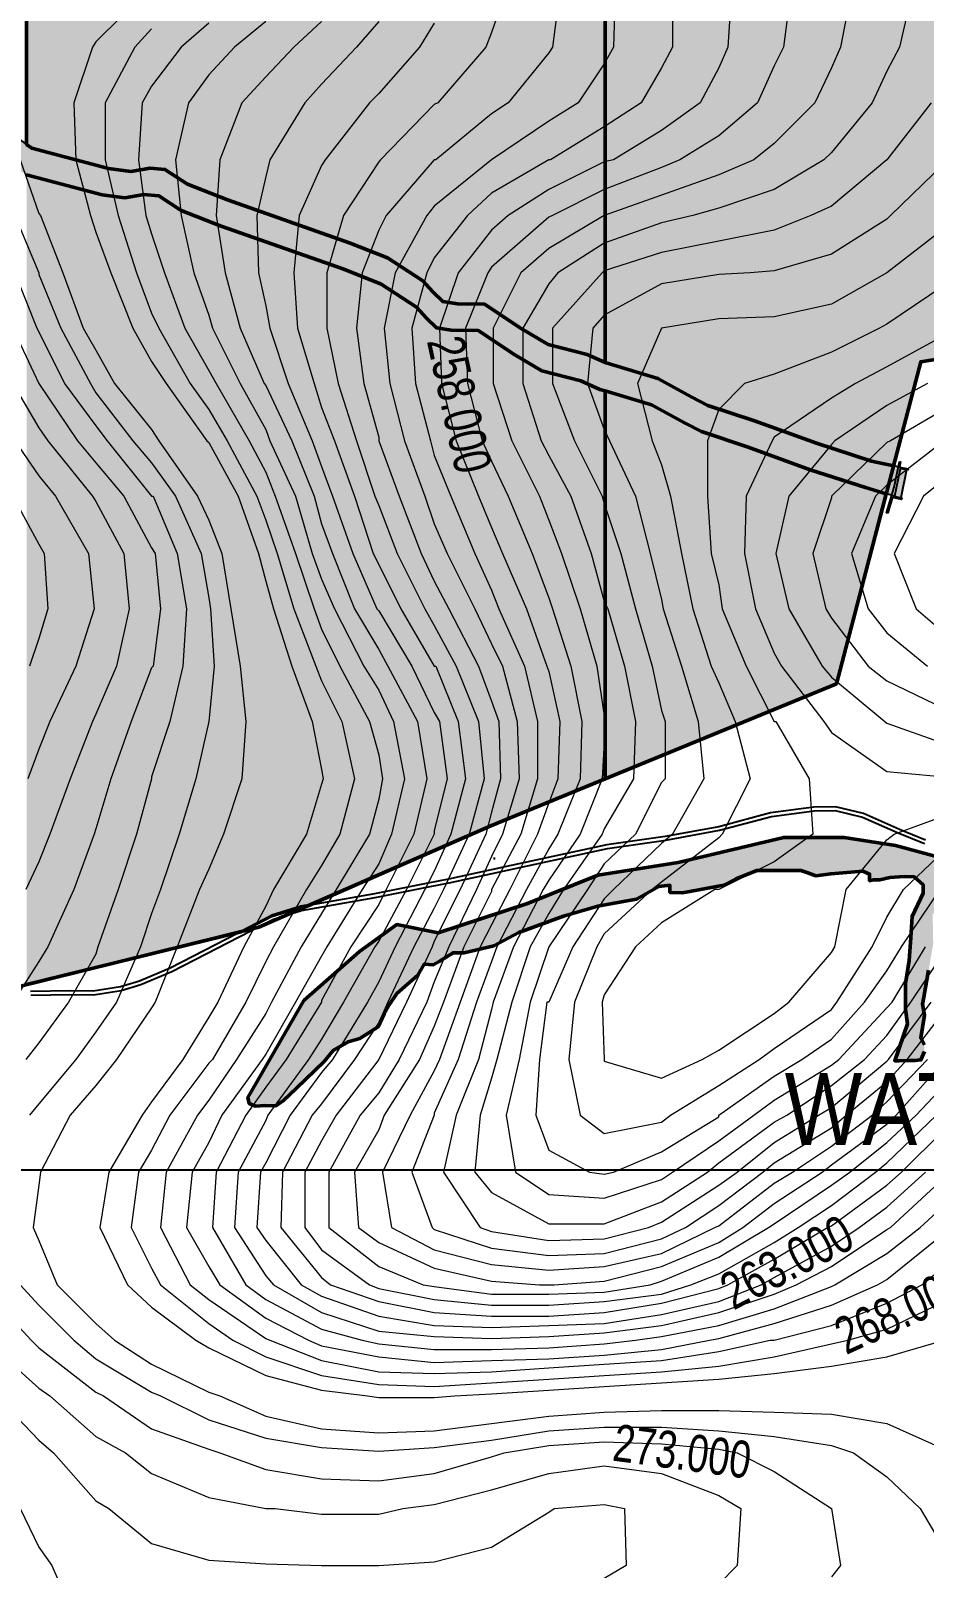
# Model space of a CAD drawing. Header units: metres. Extents: x 199095 to 216734, y 1644234 to 1657008.
# Drawn here: x 203241 to 204175, y 1652083 to 1653691 of the extents above; entities that cross this region are included whole.
import ezdxf
from ezdxf.enums import TextEntityAlignment as Align

# ---------------------------------------------------------------- set-up
doc = ezdxf.new("R2010")
doc.units = ezdxf.units.M
for name, color, linetype in [('250 Ac', 10, 'Continuous'), ('BOUNDARY', 50, 'Continuous'), ('check dam', 254, 'Continuous'), ('CON TXT', 204, 'Continuous'), ('GRID', 7, 'Continuous')]:
    doc.layers.add(name, color=color, linetype=linetype)
doc.layers.add('CONTOURS', color=8, linetype='Continuous', lineweight=9)
doc.layers.add('STREAM', color=141, linetype='Continuous', lineweight=0)
doc.layers.add('Plot hatching', color=7, linetype='Continuous', true_color=0xffffdb)
doc.styles.get("Standard").update_dxf_attribs({"font": 'ARIALN.TTF'})

msp = doc.modelspace()

# ---------------------------------------------------------------- hatches: boundary and pattern name
at = {"layer": 'Plot hatching', "linetype": 'ByBlock'}
h = msp.add_hatch(color=256, dxfattribs=at)
h.dxf.hatch_style = 1
h.paths.add_polyline_path([(203841.2, 1654488.4), (203550.5, 1654488.4), (203236.3, 1654488.4), (203236.3, 1653572), (203241.7, 1653567.9), (203321.9, 1653546.8), (203345.4, 1653543.8), (203365.5, 1653547.2), (203381, 1653545.9), (203404.6, 1653530.3), (203446.4, 1653514.2), (203574.5, 1653468.9), (203613.6, 1653453.5), (203650.6, 1653429.5), (203661.1, 1653417.8), (203671.5, 1653407.7), (203686.8, 1653405.4), (203715.1, 1653404.8), (203753.3, 1653379.4), (203781.6, 1653362.9), (203822.4, 1653352.4), (203841.2, 1653344)])
at = {"layer": 'Plot hatching', "linetype": 'ByBlock', "lineweight": 9}
h = msp.add_hatch(color=256, dxfattribs=at)
h.dxf.hatch_style = 1
h.paths.add_polyline_path([(204668.8, 1654488.4), (204551.5, 1654488.4), (204312.5, 1654488.4), (204312.5, 1654288.4), (204299.4, 1654288.4), (204112.5, 1654288.4), (204112.5, 1654488.4), (203841.2, 1654488.4), (203841.2, 1653344), (203842.3, 1653343.5), (203896.3, 1653327.4), (203931.2, 1653308), (203948.4, 1653299.2), (203997.2, 1653283), (204062.1, 1653259.5), (204119.8, 1653240.7), (204142.6, 1653236), (204171.1, 1653344.7), (204215.9, 1653352), (204230.3, 1653344.3), (204239.2, 1653342), (204255.2, 1653343.8), (204271.1, 1653337), (204291.1, 1653336.3), (204299.4, 1653328.9), (204304.9, 1653324.1), (204331.6, 1653311.9), (204338.1, 1653315.1), (204360.9, 1653311.8), (204376.9, 1653311.8), (204403.3, 1653307.7), (204449.2, 1653304.2), (204462.9, 1653303.7), (204463.2, 1653312.7), (204510.3, 1653311.8), (204557.9, 1653315.4), (204606.3, 1653307.6), (204631.5, 1653306.8), (204668.8, 1653307.1)])
at = {"layer": 'Plot hatching', "linetype": 'ByBlock'}
h = msp.add_hatch(color=256, dxfattribs=at)
h.dxf.hatch_style = 1
h.paths.add_polyline_path([(203841.2, 1653314.3), (203835.8, 1653315.9), (203815.8, 1653324.9), (203775.1, 1653335.4), (203746.8, 1653351.9), (203708.6, 1653377.3), (203680.3, 1653377.9), (203665, 1653380.2), (203654.6, 1653390.3), (203644.1, 1653402), (203607.1, 1653426), (203568, 1653441.4), (203439.9, 1653486.6), (203398.1, 1653502.8), (203374.5, 1653518.4), (203359, 1653519.6), (203338.9, 1653516.2), (203315.4, 1653519.3), (203236.3, 1653540.1), (203236.3, 1652693.6), (203460.7, 1652748.9), (203492.9, 1652765.5), (203523, 1652774.9), (203531.5, 1652776.4), (203721.8, 1652859.6), (203841.2, 1652908.7)])
at = {"layer": 'Plot hatching', "linetype": 'ByBlock', "lineweight": 9}
h = msp.add_hatch(color=256, dxfattribs=at)
h.dxf.hatch_style = 1
h.paths.add_polyline_path([(204135, 1653206.7), (204113.3, 1653213.2), (204055.6, 1653231.9), (203990.6, 1653255.5), (203941.9, 1653271.7), (203924.7, 1653280.4), (203889.8, 1653299.8), (203841.2, 1653314.3), (203841.2, 1652908.7), (204083, 1653008.2)])
at = {"layer": 'STREAM', "lineweight": 40}
h = msp.add_hatch(color=256, dxfattribs=at)
h.dxf.hatch_style = 1
h.paths.add_polyline_path([(201832.5, 1654075.6), (201812.1, 1654079.5), (201789.5, 1654088), (201658.4, 1654091.4), (201646.4, 1654095.1), (201627.2, 1654096.9), (201617.4, 1654101.6), (201609.8, 1654108.8), (201603.6, 1654111.6), (201594.3, 1654109), (201585.1, 1654102.2), (201577.5, 1654095.5), (201566.9, 1654088.2), (201563, 1654088.4), (201563, 1654060.1), (201568, 1654066.9), (201575.6, 1654076.6), (201584.8, 1654088.2), (201587.8, 1654091.1), (201605.6, 1654089.7), (201612.8, 1654090.3), (201621.6, 1654090.3), (201625.9, 1654090.3), (201638, 1654088.8), (201646.6, 1654085.2), (201664.4, 1654082.2), (201683.2, 1654081.6), (201700.9, 1654081.2), (201714.7, 1654082.1), (201728.1, 1654079.5), (201740.3, 1654078.6), (201751.4, 1654077.5), (201755.7, 1654076.9), (201762.3, 1654076.1), (201771.2, 1654074.2), (201778.2, 1654071.1), (201791.3, 1654064.1), (201807.1, 1654053.7), (201825.5, 1654037.2), (201835.7, 1654033.6), (201852.7, 1654032), (201878.7, 1654026.5), (201908.7, 1654020.2), (201922.7, 1654020.2), (201941.5, 1654012.3), (201943.8, 1654024.6), (201945.5, 1654040.8), (201931.7, 1654041.2), (201924.6, 1654043.1), (201918.2, 1654046.7), (201912.5, 1654048.6), (201901.1, 1654047.4), (201889.8, 1654048), (201874.7, 1654053.4), (201852.9, 1654064.9)])
h.paths.add_polyline_path([(202039.7, 1654012.5), (202008.7, 1654025.2), (201988.7, 1654031.4), (201956.4, 1654038.6), (201947.4, 1654040.2), (201945.3, 1654024.4), (201943.6, 1654012.8), (201951.1, 1654010.8), (201982.2, 1654003.9), (202002.2, 1653997.6), (202033.2, 1653985), (202071.5, 1653958.4), (202092.8, 1653925.2), (202131.9, 1653900.4), (202152.2, 1653881.6), (202168.7, 1653875.2), (202179.8, 1653907.2), (202164.2, 1653917.5), (202138.4, 1653927.9), (202099.3, 1653952.7), (202078.1, 1653986)])
h.paths.add_polyline_path([(202268.2, 1653879.8), (202187.5, 1653904.7), (202181.1, 1653906.4), (202169.6, 1653874.8), (202175.7, 1653872.8), (202261.7, 1653852.3), (202298.2, 1653835.8), (202339.5, 1653823.1), (202399.9, 1653797.3), (202415.7, 1653788.5), (202460.7, 1653766.4), (202504.6, 1653739.6), (202530.6, 1653733.2), (202572.2, 1653729.4), (202617.1, 1653731.3), (202635.3, 1653732.9), (202694.6, 1653721.9), (202758.8, 1653715.1), (202810.5, 1653702.8), (202859.6, 1653661.1), (202883.6, 1653649.9), (202891.8, 1653672.1), (202894.2, 1653679.5), (202870.7, 1653694), (202817, 1653730.3), (202765.3, 1653742.6), (202701.1, 1653749.5), (202641.8, 1653760.4), (202623.6, 1653758.8), (202578.7, 1653757), (202537.1, 1653760.7), (202511.1, 1653767.1), (202467.2, 1653794), (202422.2, 1653816), (202406.4, 1653824.8), (202346, 1653850.6), (202304.7, 1653863.3)])
h.paths.add_polyline_path([(203381, 1653545.9), (203365.5, 1653547.2), (203345.4, 1653543.8), (203321.9, 1653546.8), (203241.7, 1653567.9), (203223.5, 1653581.7), (203217.8, 1653602.6), (203204.5, 1653610.8), (203191.9, 1653623.8), (203176.7, 1653634.5), (203160.2, 1653635.9), (203133.8, 1653637.1), (203112.1, 1653630.1), (203093.9, 1653630.5), (203079.9, 1653630.5), (203067, 1653636.1), (203048.4, 1653641.5), (203024.1, 1653651.9), (202979.3, 1653662.9), (202902.8, 1653675.9), (202902.4, 1653674.8), (202901.3, 1653675.2), (202891.3, 1653646.8), (202892.4, 1653646.3), (202972.8, 1653635.3), (203017.6, 1653624.4), (203041.9, 1653614), (203060.5, 1653608.6), (203073.4, 1653603), (203087.4, 1653603), (203105.6, 1653602.6), (203127.3, 1653609.6), (203153.7, 1653608.4), (203170.2, 1653607), (203185.4, 1653596.2), (203198, 1653583.3), (203211.3, 1653575), (203217, 1653554.2), (203235.2, 1653540.4), (203315.4, 1653519.3), (203338.9, 1653516.2), (203359, 1653519.6), (203374.5, 1653518.4), (203398.1, 1653502.8), (203439.9, 1653486.6), (203568, 1653441.4), (203607.1, 1653426), (203644.1, 1653402), (203654.6, 1653390.3), (203665, 1653380.2), (203680.3, 1653377.9), (203708.6, 1653377.3), (203746.8, 1653351.9), (203775.1, 1653335.4), (203815.8, 1653324.9), (203835.8, 1653315.9), (203889.8, 1653299.8), (203924.7, 1653280.4), (203941.9, 1653271.7), (203990.6, 1653255.5), (204055.6, 1653231.9), (204113.3, 1653213.2), (204140.9, 1653204.9), (204143.2, 1653213.5), (204147.3, 1653231.9), (204147.9, 1653234.9), (204119.8, 1653240.7), (204062.1, 1653259.5), (203997.2, 1653283), (203948.4, 1653299.2), (203931.2, 1653308), (203896.3, 1653327.4), (203842.3, 1653343.5), (203822.4, 1653352.4), (203781.6, 1653362.9), (203753.3, 1653379.4), (203715.1, 1653404.8), (203686.8, 1653405.4), (203671.5, 1653407.7), (203661.1, 1653417.8), (203650.6, 1653429.5), (203613.6, 1653453.5), (203574.5, 1653468.9), (203446.4, 1653514.2), (203404.6, 1653530.3)])
h = msp.add_hatch(color=256, dxfattribs=at)
h.dxf.hatch_style = 1
h.paths.add_polyline_path([(202901.3, 1653675.2), (202895, 1653677.5), (202885.8, 1653648.9), (202891.3, 1653646.8)])
h.paths.add_polyline_path([(204156.1, 1653231.8), (204149.6, 1653232.8), (204143.6, 1653204.1), (204150.2, 1653202.5)])
at = {"layer": 'STREAM', "lineweight": 50}
h = msp.add_hatch(color=256, dxfattribs=at)
h.dxf.hatch_style = 1
h.paths.add_polyline_path([(203467.7, 1652575.5), (203526.2, 1652676.8), (203584.5, 1652728.3), (203623.4, 1652756.4), (203666.5, 1652747.6), (203760.1, 1652778.4), (203833.4, 1652807.9), (203917.6, 1652821.3), (204028, 1652847.4), (204091, 1652847.4), (204144.9, 1652839.1), (204214.3, 1652820.1), (204216.2, 1652804.8), (204195.2, 1652775.8), (204183.6, 1652767.1), (204184.2, 1652736.2), (204179.4, 1652708.8), (204174.5, 1652680.3), (204172.9, 1652673.1), (204175, 1652661.6), (204171.2, 1652637.9), (204175, 1652630.5), (204175, 1652623.6), (204171.4, 1652614.9), (204165, 1652614.3), (204159.5, 1652614.3), (204148.7, 1652614), (204144, 1652614), (204157.3, 1652652.7), (204155.2, 1652667.6), (204155.2, 1652694.9), (204159.2, 1652718.7), (204160.7, 1652742.4), (204162.1, 1652764.7), (204173.6, 1652789.2), (204173.6, 1652797.8), (204164.3, 1652806.2), (204153.9, 1652806.7), (204139, 1652805.6), (204128.3, 1652803), (204121.8, 1652803), (204117.7, 1652802.2), (204117.7, 1652809.2), (204110.6, 1652812.1), (204077.3, 1652809.4), (204061.4, 1652807.3), (204053, 1652810.3), (204045.7, 1652812.9), (204029.4, 1652812.9), (204012.7, 1652812.9), (203999.8, 1652812.9), (203978.3, 1652804), (203965.2, 1652797.4), (203922, 1652789.6), (203908.9, 1652789.9), (203908.9, 1652797.4), (203897.5, 1652796.2), (203884.4, 1652788.7), (203874.1, 1652782.9), (203858.4, 1652780.1), (203833.4, 1652775.6), (203797.6, 1652765.1), (203751, 1652748.1), (203724.7, 1652734.1), (203693.9, 1652726.9), (203682.2, 1652726.9), (203667.6, 1652717.9), (203661.3, 1652714.1), (203652, 1652714.9), (203645.4, 1652703.6), (203623.6, 1652684.2), (203615.5, 1652672.4), (203610.2, 1652662.9), (203603.9, 1652649.4), (203584.7, 1652637.2), (203572.5, 1652633.9), (203556.7, 1652624.6), (203547.4, 1652613.3), (203518.6, 1652585.4), (203504.9, 1652572.3), (203497.1, 1652566.9), (203485.4, 1652567.1), (203475.7, 1652566.6), (203469.1, 1652569.2)])

# ---------------------------------------------------------------- linework, layer by layer
msp.add_line((203725.4, 1652824.4), (203725.4, 1652826.5))
msp.add_line((203725.4, 1652824.4), (203725.4, 1652826.5))
at = {"flags": 128}
for points in [[(204176.3, 1652844.7), (204149, 1652855.8), (204111.4, 1652872.4), (204082.1, 1652879.6), (204059.3, 1652879), (204014.2, 1652873.2), (203960, 1652858.7), (203903.8, 1652848.3), (203843.1, 1652839.7), (203738.2, 1652817), (203677.6, 1652803.8), (203655.9, 1652799.6), (203600, 1652788.5), (203544.7, 1652778.7), (203523, 1652774.9), (203492.9, 1652765.5), (203386.5, 1652710.8), (203354.5, 1652697.2), (203334.5, 1652691.1), (203306.1, 1652686.6), (203282.6, 1652687), (203240.5, 1652686.2)], [(203240.7, 1652682.4), (203282.6, 1652683.2), (203306.3, 1652682.8), (203335.4, 1652687.3), (203355.9, 1652693.6), (203388.1, 1652707.3), (203494.4, 1652761.9), (203523.9, 1652771.2), (203545.4, 1652774.9), (203600.7, 1652784.7), (203656.6, 1652795.8), (203678.3, 1652800.1), (203739, 1652813.2), (203843.8, 1652835.9), (203904.5, 1652844.5), (203960.8, 1652855), (204015, 1652869.4), (204059.6, 1652875.2), (204081.7, 1652875.7), (204110.1, 1652868.7), (204147.5, 1652852.3), (204175, 1652841.1)]]:
    msp.add_lwpolyline(points, dxfattribs=at)
at = {"lineweight": 20, "flags": 128}
msp.add_lwpolyline([(204176.3, 1652844.7), (204149, 1652855.8), (204111.4, 1652872.4), (204082.1, 1652879.6), (204059.3, 1652879), (204014.2, 1652873.2), (203960, 1652858.7), (203903.8, 1652848.3), (203843.1, 1652839.7), (203738.2, 1652817), (203677.6, 1652803.8), (203655.9, 1652799.6), (203600, 1652788.5), (203544.7, 1652778.7), (203523, 1652774.9), (203492.9, 1652765.5), (203386.5, 1652710.8), (203354.5, 1652697.2), (203334.5, 1652691.1), (203306.1, 1652686.6), (203282.6, 1652687), (203240.5, 1652686.2)], dxfattribs=at)
at = {"layer": '250 Ac', "linetype": 'ByBlock', "lineweight": 50, "flags": 128}
for points in [[(203841.2, 1654488.4), (203550.5, 1654488.4), (203236.3, 1654488.4), (203236.3, 1653572), (203241.7, 1653567.9), (203321.9, 1653546.8), (203345.4, 1653543.8), (203365.5, 1653547.2), (203381, 1653545.9), (203404.6, 1653530.3), (203446.4, 1653514.2), (203574.5, 1653468.9), (203613.6, 1653453.5), (203650.6, 1653429.5), (203661.1, 1653417.8), (203671.5, 1653407.7), (203686.8, 1653405.4), (203715.1, 1653404.8), (203753.3, 1653379.4), (203781.6, 1653362.9), (203822.4, 1653352.4), (203841.2, 1653344)], [(204135, 1653206.7), (204113.3, 1653213.2), (204055.6, 1653231.9), (203990.6, 1653255.5), (203941.9, 1653271.7), (203924.7, 1653280.4), (203889.8, 1653299.8), (203841.2, 1653314.3), (203841.2, 1652908.7), (204083, 1653008.2)]]:
    msp.add_lwpolyline(points, close=True, dxfattribs=at)
for points in [[(203841.2, 1654488.4), (203841.2, 1653344), (203842.3, 1653343.5), (203896.3, 1653327.4), (203931.2, 1653308), (203948.4, 1653299.2), (203997.2, 1653283), (204062.1, 1653259.5), (204119.8, 1653240.7), (204142.6, 1653236), (204171.1, 1653344.7), (204215.9, 1653352)], [(203236.3, 1652693.6), (203460.7, 1652748.9), (203492.9, 1652765.5), (203523, 1652774.9), (203531.5, 1652776.4), (203721.8, 1652859.6), (203841.2, 1652908.7), (203841.2, 1653314.3), (203835.8, 1653315.9), (203815.8, 1653324.9), (203775.1, 1653335.4), (203746.8, 1653351.9), (203708.6, 1653377.3), (203680.3, 1653377.9), (203665, 1653380.2), (203654.6, 1653390.3), (203644.1, 1653402), (203607.1, 1653426), (203568, 1653441.4), (203439.9, 1653486.6), (203398.1, 1653502.8), (203374.5, 1653518.4), (203359, 1653519.6), (203338.9, 1653516.2), (203315.4, 1653519.3), (203236.3, 1653540.1)]]:
    msp.add_lwpolyline(points, dxfattribs=at)
at = {"layer": 'BOUNDARY', "linetype": 'ByBlock', "lineweight": 50, "flags": 128}
msp.add_lwpolyline([(203148, 1652671.9), (203479.1, 1652753.5), (203721.8, 1652859.6), (204083, 1653008.2), (204171.1, 1653344.7), (204215.9, 1653352)], dxfattribs=at)
at = {"layer": 'check dam', "flags": 128}
for points in [[(204149, 1653234.7), (204119.8, 1653240.7), (204062.1, 1653259.5), (203997.2, 1653283), (203948.4, 1653299.2), (203931.2, 1653308), (203896.3, 1653327.4), (203842.3, 1653343.5), (203822.4, 1653352.4), (203781.6, 1653362.9), (203753.3, 1653379.4), (203715.1, 1653404.8), (203686.8, 1653405.4), (203671.5, 1653407.7), (203661.1, 1653417.8), (203650.6, 1653429.5), (203613.6, 1653453.5), (203574.5, 1653468.9), (203446.4, 1653514.2), (203404.6, 1653530.3), (203381, 1653545.9), (203365.5, 1653547.2), (203345.4, 1653543.8), (203321.9, 1653546.8), (203241.7, 1653567.9), (203223.5, 1653581.7)], [(204149, 1653234.7), (204119.8, 1653240.7), (204062.1, 1653259.5), (203997.2, 1653283), (203948.4, 1653299.2), (203931.2, 1653308), (203896.3, 1653327.4), (203842.3, 1653343.5), (203822.4, 1653352.4), (203781.6, 1653362.9), (203753.3, 1653379.4), (203715.1, 1653404.8), (203686.8, 1653405.4), (203671.5, 1653407.7), (203661.1, 1653417.8), (203650.6, 1653429.5), (203613.6, 1653453.5), (203574.5, 1653468.9), (203446.4, 1653514.2), (203404.6, 1653530.3), (203381, 1653545.9), (203365.5, 1653547.2), (203345.4, 1653543.8), (203321.9, 1653546.8), (203241.7, 1653567.9), (203223.5, 1653581.7)], [(204143.6, 1653204.1), (204113.3, 1653213.2), (204055.6, 1653231.9), (203990.6, 1653255.5), (203941.9, 1653271.7), (203924.7, 1653280.4), (203889.8, 1653299.8), (203835.8, 1653315.9), (203815.8, 1653324.9), (203775.1, 1653335.4), (203746.8, 1653351.9), (203708.6, 1653377.3), (203680.3, 1653377.9), (203665, 1653380.2), (203654.6, 1653390.3), (203644.1, 1653402), (203607.1, 1653426), (203568, 1653441.4), (203439.9, 1653486.6), (203398.1, 1653502.8), (203374.5, 1653518.4), (203359, 1653519.6), (203338.9, 1653516.2), (203315.4, 1653519.3), (203235.2, 1653540.4)], [(204149, 1653240.6), (204150.1, 1653240.3), (204149, 1653234.7), (204158, 1653232.8), (204157.8, 1653231.6), (204149.6, 1653232.8), (204143.6, 1653204.1), (204151.5, 1653202.1), (204151.2, 1653200.8), (204141.8, 1653202.8), (204138.8, 1653194.3), (204136.7, 1653186.9), (204135.3, 1653186.9), (204140.6, 1653203.8), (204143.2, 1653213.5), (204147.3, 1653231.9), (204149, 1653240.6)], [(204156.1, 1653231.8), (204150.2, 1653202.5)]]:
    msp.add_lwpolyline(points, dxfattribs=at)
at = {"layer": 'CONTOURS', "flags": 128}
for points in [[(203363, 1653733.4), (203308.9, 1653679.4), (203305.1, 1653673.5), (203285.8, 1653615.6), (203287.7, 1653555.8), (203303.1, 1653497.8), (203308.9, 1653480.4), (203324.4, 1653437.9), (203347.6, 1653380), (203366.9, 1653345.2), (203382.3, 1653322.1), (203424.8, 1653262.2), (203426.8, 1653260.2), (203457.7, 1653204.2), (203478.9, 1653144.4), (203486.6, 1653115.4), (203494.4, 1653086.5), (203513.7, 1653026.6), (203534.9, 1652968.6), (203544.6, 1652918.5), (203546.5, 1652908.8), (203544.6, 1652903), (203529.1, 1652850.9), (203494.4, 1652792.9), (203486.6, 1652775.5), (203463.5, 1652733), (203436.4, 1652675.1), (203426.8, 1652659.6), (203399.7, 1652615.2), (203366.9, 1652570.9), (203357.2, 1652557.2), (203322.5, 1652497.5), (203312.8, 1652439.5), (203341.8, 1652379.6), (203366.9, 1652356.5), (203413.2, 1652321.8), (203426.8, 1652314), (203486.6, 1652285), (203544.6, 1652269.5), (203592.9, 1652263.8), (203604.5, 1652261.9), (203662.4, 1652261.9), (203683.7, 1652263.8), (203722.3, 1652265.8), (203782.2, 1652269.5), (203840.1, 1652273.4), (203900, 1652277.2), (203959.9, 1652281.1), (204017.8, 1652287), (204077.7, 1652294.6), (204135.6, 1652304.4), (204195.5, 1652321.8)], [(203737.7, 1653733.4), (203722.3, 1653689), (203716.5, 1653673.5), (203666.3, 1653615.6), (203662.4, 1653613.6), (203606.4, 1653555.8), (203604.5, 1653553.8), (203567.8, 1653497.8), (203550.4, 1653437.9), (203550.4, 1653380), (203562, 1653322.1), (203581.3, 1653262.2), (203600.6, 1653204.2), (203604.5, 1653194.6), (203623.8, 1653144.4), (203652.8, 1653086.5), (203662.4, 1653069.1), (203685.6, 1653026.6), (203708.8, 1652968.6), (203714.6, 1652908.8), (203699.1, 1652850.9), (203672.1, 1652792.9), (203662.4, 1652773.6), (203641.2, 1652733), (203614.1, 1652675.1), (203604.5, 1652653.9), (203579.3, 1652615.2), (203544.6, 1652568.9), (203534.9, 1652557.2), (203504, 1652497.5), (203502.1, 1652439.5), (203544.6, 1652387.4), (203554.2, 1652379.6), (203604.5, 1652362.2), (203662.4, 1652350.6), (203722.3, 1652346.8), (203782.2, 1652346.8), (203840.1, 1652350.6), (203900, 1652360.4), (203959.9, 1652375.8), (203969.5, 1652379.6), (204017.8, 1652406.6), (204073.8, 1652439.5), (204077.7, 1652441.5), (204135.6, 1652483.9), (204151.1, 1652497.5), (204195.5, 1652541.9)], [(203793.8, 1653733.4), (203786, 1653673.5), (203782.2, 1653667.8), (203739.7, 1653615.6), (203722.3, 1653604), (203664.3, 1653555.8), (203662.4, 1653555.8), (203612.2, 1653497.8), (203604.5, 1653482.4), (203587.1, 1653437.9), (203581.3, 1653380), (203589, 1653322.1), (203604.5, 1653266), (203604.5, 1653262.2), (203625.7, 1653204.2), (203648.9, 1653144.4), (203662.4, 1653115.4), (203677.9, 1653086.5), (203708.8, 1653026.6), (203722.3, 1652989.9), (203730, 1652968.6), (203731.9, 1652908.8), (203722.3, 1652874), (203716.5, 1652850.9), (203689.5, 1652792.9), (203662.4, 1652738.9), (203660.5, 1652733), (203633.4, 1652675.1), (203604.5, 1652615.2), (203604.5, 1652615.2), (203560, 1652557.2), (203544.6, 1652530.2), (203527.2, 1652497.5), (203527.2, 1652439.5), (203544.6, 1652416.4), (203594.8, 1652379.6), (203604.5, 1652375.8), (203662.4, 1652364.2), (203722.3, 1652358.4), (203782.2, 1652358.4), (203840.1, 1652362.2), (203900, 1652370), (203930.9, 1652379.6), (203959.9, 1652391.2), (204017.8, 1652424), (204042.9, 1652439.5), (204077.7, 1652462.6), (204124, 1652497.5), (204135.6, 1652507.1), (204187.8, 1652557.2)], [(203851.7, 1653733.4), (203849.8, 1653673.5), (203840.1, 1653656.1), (203813.1, 1653615.6), (203782.2, 1653596.2), (203722.3, 1653555.8), (203722.3, 1653555.8), (203662.4, 1653507.5), (203654.7, 1653497.8), (203621.8, 1653437.9), (203610.2, 1653380), (203616, 1653322.1), (203631.5, 1653262.2), (203652.8, 1653204.2), (203662.4, 1653175.2), (203675.9, 1653144.4), (203704.9, 1653086.5), (203722.3, 1653049.8), (203733.9, 1653026.6), (203749.3, 1652968.6), (203751.2, 1652908.8), (203733.9, 1652850.9), (203722.3, 1652827.6), (203706.8, 1652792.9), (203677.9, 1652733), (203662.4, 1652696.4), (203654.7, 1652675.1), (203625.7, 1652615.2), (203604.5, 1652580.5), (203585.1, 1652557.2), (203552.3, 1652497.5), (203552.3, 1652439.5), (203604.5, 1652399), (203650.8, 1652379.6), (203662.4, 1652377.8), (203722.3, 1652370), (203782.2, 1652370), (203840.1, 1652371.9), (203888.4, 1652379.6), (203900, 1652383.5), (203959.9, 1652408.6), (204012, 1652439.5), (204017.8, 1652443.4), (204077.7, 1652483.9), (204097, 1652497.5), (204135.6, 1652528.4), (204166.5, 1652557.2), (204195.5, 1652588.2)], [(203911.6, 1653733.4), (203911.6, 1653673.5), (203900, 1653652.2), (203878.7, 1653615.6), (203840.1, 1653590.5), (203784.1, 1653555.8), (203782.2, 1653555.8), (203722.3, 1653521), (203697.2, 1653497.8), (203662.4, 1653453.4), (203654.7, 1653437.9), (203639.2, 1653380), (203643.1, 1653322.1), (203658.5, 1653262.2), (203662.4, 1653246.8), (203679.8, 1653204.2), (203704.9, 1653144.4), (203722.3, 1653105.8), (203730, 1653086.5), (203757, 1653026.6), (203770.6, 1652968.6), (203770.6, 1652908.8), (203753.2, 1652850.9), (203722.3, 1652792.9), (203722.3, 1652791), (203693.3, 1652733), (203672.1, 1652675.1), (203662.4, 1652650), (203647, 1652615.2), (203610.2, 1652557.2), (203604.5, 1652541.9), (203579.3, 1652497.5), (203583.2, 1652439.5), (203604.5, 1652424), (203662.4, 1652397), (203722.3, 1652383.5), (203772.5, 1652379.6), (203782.2, 1652379.6), (203788, 1652379.6), (203840.1, 1652383.5), (203900, 1652399), (203959.9, 1652424), (203985, 1652439.5), (204017.8, 1652464.6), (204068, 1652497.5), (204077.7, 1652505.1), (204135.6, 1652547.6), (204145.3, 1652557.2), (204195.5, 1652613.4)], [(203973.4, 1653733.4), (203969.5, 1653673.5), (203959.9, 1653652.2), (203940.5, 1653615.6), (203900, 1653586.6), (203900, 1653586.6), (203849.8, 1653555.8), (203840.1, 1653553.8), (203782.2, 1653524.9), (203739.7, 1653497.8), (203722.3, 1653482.4), (203687.5, 1653437.9), (203668.2, 1653380), (203670.1, 1653322.1), (203685.6, 1653262.2), (203708.8, 1653204.2), (203722.3, 1653171.4), (203733.9, 1653144.4), (203759, 1653086.5), (203780.2, 1653026.6), (203782.2, 1653020.8), (203793.8, 1652968.6), (203791.8, 1652908.8), (203782.2, 1652883.6), (203770.6, 1652850.9), (203741.6, 1652792.9), (203722.3, 1652756.2), (203710.7, 1652733), (203689.5, 1652675.1), (203668.2, 1652615.2), (203662.4, 1652603.6), (203637.3, 1652557.2), (203608.3, 1652497.5), (203618, 1652439.5), (203662.4, 1652416.4), (203722.3, 1652400.9), (203782.2, 1652395.1), (203840.1, 1652399), (203900, 1652412.5), (203956, 1652439.5), (203959.9, 1652441.5), (204017.8, 1652485.9), (204037.1, 1652497.5), (204077.7, 1652524.5), (204120.2, 1652557.2), (204135.6, 1652570.9), (204178.1, 1652615.2)], [(204035.2, 1653733.4), (204027.5, 1653673.5), (204017.8, 1653654.2), (204000.4, 1653615.6), (203959.9, 1653580.9), (203919.3, 1653555.8), (203900, 1653548), (203840.1, 1653524.9), (203786, 1653497.8), (203782.2, 1653495.9), (203722.3, 1653443.8), (203718.4, 1653437.9), (203695.2, 1653380), (203697.2, 1653322.1), (203712.6, 1653262.2), (203722.3, 1653241), (203739.7, 1653204.2), (203764.8, 1653144.4), (203782.2, 1653098), (203786, 1653086.5), (203805.3, 1653026.6), (203816.9, 1652968.6), (203815, 1652908.8), (203791.8, 1652850.9), (203782.2, 1652835.4), (203759, 1652792.9), (203728.1, 1652733), (203722.3, 1652717.6), (203706.8, 1652675.1), (203687.5, 1652615.2), (203662.4, 1652559.2), (203662.4, 1652557.2), (203639.2, 1652497.5), (203660.5, 1652439.5), (203662.4, 1652437.6), (203722.3, 1652418.2), (203782.2, 1652410.5), (203840.1, 1652412.5), (203900, 1652427.9), (203925.1, 1652439.5), (203959.9, 1652462.6), (204006.2, 1652497.5), (204017.8, 1652507.1), (204077.7, 1652543.8), (204093.1, 1652557.2), (204135.6, 1652592.1), (204156.9, 1652615.2), (204195.5, 1652665.5)], [(204098.9, 1653733.4), (204087.3, 1653673.5), (204077.7, 1653652.2), (204060.3, 1653615.6), (204017.8, 1653573.1), (203996.6, 1653555.8), (203959.9, 1653540.2), (203900, 1653519), (203840.1, 1653497.8), (203840.1, 1653497.8), (203782.2, 1653463), (203753.2, 1653437.9), (203724.2, 1653380), (203724.2, 1653322.1), (203743.5, 1653262.2), (203772.5, 1653204.2), (203782.2, 1653179.1), (203795.7, 1653144.4), (203815, 1653086.5), (203832.4, 1653026.6), (203840.1, 1652974.5), (203842, 1652968.6), (203840.1, 1652947.4), (203838.2, 1652908.8), (203815, 1652850.9), (203782.2, 1652802.6), (203776.4, 1652792.9), (203745.5, 1652733), (203724.2, 1652675.1), (203722.3, 1652667.4), (203708.8, 1652615.2), (203685.6, 1652557.2), (203672.1, 1652497.5), (203710.7, 1652439.5), (203722.3, 1652435.6), (203782.2, 1652426), (203840.1, 1652427.9), (203886.5, 1652439.5), (203900, 1652445.2), (203959.9, 1652483.9), (203979.2, 1652497.5), (204017.8, 1652528.4), (204064.2, 1652557.2), (204077.7, 1652565), (204135.6, 1652613.4), (204137.6, 1652615.2), (204182, 1652675.1)], [(204162.7, 1653733.4), (204149.1, 1653673.5), (204135.6, 1653648.4), (204120.2, 1653615.6), (204077.7, 1653563.5), (204070, 1653555.8), (204017.8, 1653524.9), (203959.9, 1653505.5), (203932.8, 1653497.8), (203900, 1653490.1), (203840.1, 1653468.9), (203791.8, 1653437.9), (203782.2, 1653426.4), (203755.1, 1653380), (203755.1, 1653322.1), (203774.4, 1653262.2), (203782.2, 1653246.8), (203805.3, 1653204.2), (203826.6, 1653144.4), (203840.1, 1653094.1), (203844, 1653086.5), (203861.3, 1653026.6), (203872.9, 1652968.6), (203871, 1652908.8), (203840.1, 1652856.6), (203838.2, 1652850.9), (203797.6, 1652792.9), (203782.2, 1652767.8), (203762.8, 1652733), (203743.5, 1652675.1), (203728.1, 1652615.2), (203722.3, 1652595.9), (203710.7, 1652557.2), (203704.9, 1652497.5), (203722.3, 1652476.2), (203782.2, 1652443.4), (203840.1, 1652443.4), (203900, 1652466.5), (203948.3, 1652497.5), (203959.9, 1652507.1), (204017.8, 1652549.6), (204031.3, 1652557.2), (204077.7, 1652588.2), (204112.5, 1652615.2), (204135.6, 1652640.4), (204160.7, 1652675.1), (204195.5, 1652727.2)], [(203426.8, 1653698.6), (203397.8, 1653673.5), (203366.9, 1653633), (203357.2, 1653615.6), (203353.4, 1653555.8), (203361.1, 1653497.8), (203366.9, 1653478.5), (203380.4, 1653437.9), (203401.7, 1653380), (203426.8, 1653335.6), (203434.5, 1653322.1), (203469.2, 1653262.2), (203486.6, 1653229.4), (203496.3, 1653204.2), (203517.5, 1653144.4), (203536.9, 1653086.5), (203544.6, 1653065.2), (203563.9, 1653026.6), (203594.8, 1652968.6), (203604.5, 1652933.9), (203608.3, 1652908.8), (203604.5, 1652887.5), (203594.8, 1652850.9), (203560, 1652792.9), (203544.6, 1652767.8), (203523.3, 1652733), (203492.4, 1652675.1), (203486.6, 1652663.5), (203455.7, 1652615.2), (203426.8, 1652572.8), (203415.2, 1652557.2), (203382.3, 1652497.5), (203376.5, 1652439.5), (203407.5, 1652379.6), (203426.8, 1652364.2), (203486.6, 1652323.6), (203490.5, 1652321.8), (203544.6, 1652300.5), (203604.5, 1652288.9), (203662.4, 1652287), (203722.3, 1652288.9), (203782.2, 1652292.8), (203840.1, 1652296.6), (203900, 1652300.5), (203959.9, 1652310.1), (204013.9, 1652321.8), (204017.8, 1652321.8), (204077.7, 1652337.1), (204135.6, 1652360.4), (204172.3, 1652379.6), (204195.5, 1652399)], [(203486.6, 1653700.6), (203453.8, 1653673.5), (203426.8, 1653644.6), (203405.5, 1653615.6), (203392, 1653555.8), (203397.8, 1653497.8), (203411.3, 1653437.9), (203426.8, 1653393.5), (203430.6, 1653380), (203459.6, 1653322.1), (203486.6, 1653273.8), (203490.5, 1653262.2), (203517.5, 1653204.2), (203534.9, 1653144.4), (203544.6, 1653117.4), (203558.1, 1653086.5), (203589, 1653026.6), (203604.5, 1653001.5), (203619.9, 1652968.6), (203631.5, 1652908.8), (203618, 1652850.9), (203604.5, 1652820), (203587.1, 1652792.9), (203550.4, 1652733), (203544.6, 1652723.4), (203517.5, 1652675.1), (203486.6, 1652621), (203482.8, 1652615.2), (203440.3, 1652557.2), (203426.8, 1652528.4), (203409.4, 1652497.5), (203403.6, 1652439.5), (203426.8, 1652399), (203438.4, 1652379.6), (203486.6, 1652344.9), (203531.1, 1652321.8), (203544.6, 1652315.9), (203604.5, 1652304.4), (203662.4, 1652298.5), (203722.3, 1652300.5), (203782.2, 1652302.4), (203840.1, 1652306.2), (203900, 1652312), (203950.2, 1652321.8), (203959.9, 1652323.6), (204017.8, 1652339.1), (204077.7, 1652358.4), (204126, 1652379.6), (204135.6, 1652385.4), (204195.5, 1652433.8)], [(203544.6, 1653700.6), (203515.6, 1653673.5), (203486.6, 1653642.6), (203461.5, 1653615.6), (203438.4, 1653555.8), (203434.5, 1653497.8), (203444.1, 1653437.9), (203459.6, 1653380), (203484.7, 1653322.1), (203486.6, 1653320.1), (203513.7, 1653262.2), (203536.9, 1653204.2), (203544.6, 1653175.2), (203556.2, 1653144.4), (203579.3, 1653086.5), (203604.5, 1653044), (203614.1, 1653026.6), (203645, 1652968.6), (203654.7, 1652908.8), (203641.2, 1652850.9), (203612.2, 1652792.9), (203604.5, 1652777.5), (203575.5, 1652733), (203544.6, 1652677), (203544.6, 1652675.1), (203507.9, 1652615.2), (203486.6, 1652586.2), (203465.4, 1652557.2), (203434.5, 1652497.5), (203430.6, 1652439.5), (203465.4, 1652379.6), (203486.6, 1652364.2), (203544.6, 1652333.2), (203587.1, 1652321.8), (203604.5, 1652317.9), (203662.4, 1652312), (203722.3, 1652312), (203782.2, 1652314), (203840.1, 1652317.9), (203872.9, 1652321.8), (203900, 1652325.6), (203959.9, 1652337.1), (204017.8, 1652354.5), (204077.7, 1652377.8), (204081.5, 1652379.6), (204135.6, 1652412.5), (204170.4, 1652439.5), (204195.5, 1652462.6)], [(203604.5, 1653700.6), (203581.3, 1653673.5), (203544.6, 1653634.9), (203527.2, 1653615.6), (203490.5, 1653555.8), (203486.6, 1653538.4), (203477, 1653497.8), (203478.9, 1653437.9), (203486.6, 1653403.1), (203490.5, 1653380), (203509.8, 1653322.1), (203534.9, 1653262.2), (203544.6, 1653235.1), (203556.2, 1653204.2), (203577.4, 1653144.4), (203602.5, 1653086.5), (203604.5, 1653084.5), (203639.2, 1653026.6), (203662.4, 1652978.2), (203668.2, 1652968.6), (203675.9, 1652908.8), (203662.4, 1652854.8), (203662.4, 1652850.9), (203633.4, 1652792.9), (203604.5, 1652738.9), (203600.6, 1652733), (203567.8, 1652675.1), (203544.6, 1652636.5), (203531.1, 1652615.2), (203488.6, 1652557.2), (203486.6, 1652551.5), (203457.7, 1652497.5), (203453.8, 1652439.5), (203486.6, 1652389.2), (203494.4, 1652379.6), (203544.6, 1652350.6), (203604.5, 1652331.4), (203662.4, 1652325.6), (203722.3, 1652323.6), (203782.2, 1652325.6), (203840.1, 1652329.4), (203900, 1652337.1), (203959.9, 1652350.6), (204017.8, 1652370), (204041, 1652379.6), (204077.7, 1652399), (204135.6, 1652437.6), (204139.5, 1652439.5), (204195.5, 1652491.6)], [(203662.4, 1653698.6), (203647, 1653673.5), (203604.5, 1653625.2), (203594.8, 1653615.6), (203548.5, 1653555.8), (203544.6, 1653550), (203521.4, 1653497.8), (203515.6, 1653437.9), (203519.5, 1653380), (203536.9, 1653322.1), (203544.6, 1653297), (203558.1, 1653262.2), (203579.3, 1653204.2), (203598.7, 1653144.4), (203604.5, 1653132.8), (203627.6, 1653086.5), (203662.4, 1653026.6), (203664.3, 1653026.6), (203687.5, 1652968.6), (203695.2, 1652908.8), (203679.8, 1652850.9), (203662.4, 1652812.2), (203652.8, 1652792.9), (203621.8, 1652733), (203604.5, 1652696.4), (203592.9, 1652675.1), (203556.2, 1652615.2), (203544.6, 1652601.8), (203511.8, 1652557.2), (203486.6, 1652507.1), (203480.8, 1652497.5), (203477, 1652439.5), (203486.6, 1652426), (203523.3, 1652379.6), (203544.6, 1652368), (203604.5, 1652346.8), (203604.5, 1652346.8), (203662.4, 1652337.1), (203722.3, 1652335.2), (203782.2, 1652337.1), (203840.1, 1652339.1), (203900, 1652348.8), (203959.9, 1652362.2), (204004.3, 1652379.6), (204017.8, 1652387.4), (204077.7, 1652420.2), (204106.7, 1652439.5), (204135.6, 1652460.8), (204176.2, 1652497.5)], [(203366.9, 1653692.9), (203349.5, 1653673.5), (203318.6, 1653615.6), (203318.6, 1653555.8), (203332.1, 1653497.8), (203351.4, 1653437.9), (203366.9, 1653395.5), (203374.6, 1653380), (203407.5, 1653322.1), (203426.8, 1653295), (203446.1, 1653262.2), (203477, 1653204.2), (203486.6, 1653179.1), (203498.2, 1653144.4), (203515.6, 1653086.5), (203538.8, 1653026.6), (203544.6, 1653011.1), (203565.8, 1652968.6), (203579.3, 1652908.8), (203563.9, 1652850.9), (203544.6, 1652818), (203529.1, 1652792.9), (203494.4, 1652733), (203486.6, 1652717.6), (203465.4, 1652675.1), (203430.6, 1652615.2), (203426.8, 1652611.4), (203386.2, 1652557.2), (203366.9, 1652520.6), (203353.4, 1652497.5), (203345.6, 1652439.5), (203366.9, 1652397), (203376.5, 1652379.6), (203426.8, 1652339.1), (203451.9, 1652321.8), (203486.6, 1652304.4), (203544.6, 1652285), (203604.5, 1652275.4), (203662.4, 1652273.4), (203722.3, 1652277.2), (203782.2, 1652281.1), (203782.2, 1652281.1), (203840.1, 1652285), (203900, 1652288.9), (203959.9, 1652294.6), (204017.8, 1652304.4), (204077.7, 1652317.9), (204095.1, 1652321.8), (204135.6, 1652333.2), (204195.5, 1652362.2)], [(204182, 1653615.6), (204135.6, 1653555.8), (204077.7, 1653507.5), (204056.4, 1653497.8), (204017.8, 1653482.4), (203959.9, 1653470.8), (203900, 1653459.1), (203840.1, 1653439.9), (203838.2, 1653437.9), (203786, 1653380), (203786, 1653322.1), (203809.2, 1653262.2), (203838.2, 1653204.2), (203840.1, 1653196.5), (203857.5, 1653144.4), (203872.9, 1653086.5), (203890.3, 1653026.6), (203900, 1652980.2), (203903.8, 1652968.6), (203903.8, 1652908.8), (203900, 1652904.9), (203872.9, 1652850.9), (203840.1, 1652820), (203822.7, 1652792.9), (203782.2, 1652733), (203782.2, 1652733), (203762.8, 1652675.1), (203751.2, 1652615.2), (203737.7, 1652557.2), (203747.4, 1652497.5), (203782.2, 1652474.2), (203840.1, 1652470.4), (203900, 1652489.8), (203911.6, 1652497.5), (203959.9, 1652530.2), (203996.6, 1652557.2), (204017.8, 1652572.8), (204077.7, 1652609.5), (204085.4, 1652615.2), (204135.6, 1652669.4), (204141.4, 1652675.1), (204176.2, 1652733)], [(203229.8, 1653555.8), (203249.1, 1653499.8), (203251, 1653497.8), (203274.2, 1653437.9), (203295.4, 1653380), (203308.9, 1653356.9), (203328.2, 1653322.1), (203366.9, 1653273.8), (203374.6, 1653262.2), (203415.2, 1653204.2), (203426.8, 1653179.1), (203440.3, 1653144.4), (203449.9, 1653086.5), (203459.6, 1653026.6), (203465.4, 1652968.6), (203461.5, 1652908.8), (203442.2, 1652850.9), (203426.8, 1652814.1), (203417.1, 1652792.9), (203393.9, 1652733), (203370.8, 1652675.1), (203366.9, 1652669.4), (203330.2, 1652615.2), (203308.9, 1652588.2), (203281.9, 1652557.2), (203251, 1652497.5), (203249.1, 1652483.9), (203243.3, 1652439.5), (203249.1, 1652426), (203268.4, 1652379.6), (203308.9, 1652339.1), (203328.2, 1652321.8), (203366.9, 1652296.6), (203426.8, 1652267.6), (203438.4, 1652263.8), (203486.6, 1652242.5), (203544.6, 1652229), (203604.5, 1652225.1), (203662.4, 1652227.1), (203722.3, 1652234.8), (203782.2, 1652242.5), (203840.1, 1652246.4), (203900, 1652248.4), (203959.9, 1652248.4), (204017.8, 1652246.4), (204077.7, 1652244.5), (204135.6, 1652234.8), (204195.5, 1652207.8)], [(204195.5, 1653551.9), (204139.5, 1653497.8), (204135.6, 1653494), (204077.7, 1653457.2), (204017.8, 1653439.9), (203992.7, 1653437.9), (203959.9, 1653436), (203900, 1653426.4), (203840.1, 1653393.5), (203828.5, 1653380), (203822.7, 1653322.1), (203840.1, 1653273.8), (203845.9, 1653262.2), (203872.9, 1653204.2), (203888.4, 1653144.4), (203900, 1653096.1), (203901.9, 1653086.5), (203921.2, 1653026.6), (203938.6, 1652968.6), (203944.4, 1652908.8), (203911.6, 1652850.9), (203900, 1652841.2), (203849.8, 1652792.9), (203840.1, 1652783.2), (203807.3, 1652733), (203782.2, 1652675.1), (203780.2, 1652675.1), (203772.5, 1652615.2), (203768.6, 1652557.2), (203782.2, 1652520.6), (203824.7, 1652497.5), (203840.1, 1652495.5), (203849.8, 1652497.5), (203900, 1652518.6), (203959.9, 1652555.4), (203959.9, 1652557.2), (204017.8, 1652597.9), (204046.8, 1652615.2), (204077.7, 1652636.5), (204112.5, 1652675.1), (204135.6, 1652708), (204151.1, 1652733), (204191.6, 1652792.9)], [(203224, 1653497.8), (203249.1, 1653437.9), (203249.1, 1653436), (203272.2, 1653380), (203303.1, 1653322.1), (203308.9, 1653312.4), (203347.6, 1653262.2), (203366.9, 1653239), (203392, 1653204.2), (203419, 1653144.4), (203426.8, 1653098), (203428.7, 1653086.5), (203432.6, 1653026.6), (203426.8, 1652968.6), (203426.8, 1652968.6), (203413.2, 1652908.8), (203395.9, 1652850.9), (203376.5, 1652792.9), (203366.9, 1652767.8), (203355.3, 1652733), (203330.2, 1652675.1), (203308.9, 1652644.2), (203287.7, 1652615.2), (203249.1, 1652568.9), (203239.4, 1652557.2)], [(204195.5, 1653484.2), (204135.6, 1653437.9), (204135.6, 1653437.9), (204077.7, 1653405.1), (204017.8, 1653391.6), (203959.9, 1653389.6), (203900, 1653380), (203900, 1653380), (203874.9, 1653322.1), (203890.3, 1653262.2), (203900, 1653237.1), (203909.6, 1653204.2), (203921.2, 1653144.4), (203932.8, 1653086.5), (203952.1, 1653026.6), (203959.9, 1653009.2), (203977.2, 1652968.6), (203992.7, 1652908.8), (203963.7, 1652850.9), (203959.9, 1652847), (203900, 1652800.6), (203890.3, 1652792.9), (203840.1, 1652746.6), (203832.4, 1652733), (203809.2, 1652675.1), (203803.4, 1652615.2), (203815, 1652557.2), (203840.1, 1652538), (203900, 1652549.6), (203909.6, 1652557.2), (203959.9, 1652588.2), (204002.3, 1652615.2), (204017.8, 1652626.9), (204077.7, 1652667.4), (204083.5, 1652675.1), (204120.2, 1652733), (204135.6, 1652764), (204153, 1652792.9), (204195.5, 1652833.5)], [(203224, 1653437.9), (203247.1, 1653380), (203249.1, 1653376.1), (203276.1, 1653322.1), (203308.9, 1653277.6), (203320.5, 1653262.2), (203366.9, 1653204.2), (203368.8, 1653204.2), (203393.9, 1653144.4), (203403.6, 1653086.5), (203399.7, 1653026.6), (203386.2, 1652968.6), (203366.9, 1652910.8), (203366.9, 1652908.8), (203351.4, 1652850.9), (203332.1, 1652792.9), (203310.9, 1652733), (203308.9, 1652725.4), (203280, 1652675.1), (203249.1, 1652632.6), (203235.5, 1652615.2)], [(204195.5, 1653424.4), (204135.6, 1653383.9), (204127.9, 1653380), (204077.7, 1653354.9), (204017.8, 1653331.8), (203986.9, 1653322.1), (203959.9, 1653295), (203948.3, 1653262.2), (203948.3, 1653204.2), (203952.1, 1653144.4), (203959.9, 1653111.6), (203963.7, 1653086.5), (203988.8, 1653026.6), (204017.8, 1652968.6), (204019.7, 1652968.6), (204054.5, 1652908.8), (204058.4, 1652850.9), (204017.8, 1652821.9), (203959.9, 1652792.9), (203956, 1652792.9), (203900, 1652758.1), (203872.9, 1652733), (203840.1, 1652682.9), (203838.2, 1652675.1), (203840.1, 1652615.2), (203840.1, 1652613.4), (203900, 1652595.9), (203942.5, 1652615.2), (203959.9, 1652624.9), (204017.8, 1652663.5), (204033.2, 1652675.1), (204077.7, 1652727.2), (204081.5, 1652733), (204093.1, 1652792.9), (204135.6, 1652845), (204143.3, 1652850.9), (204195.5, 1652870.1)], [(203222, 1653380), (203249.1, 1653322.1), (203249.1, 1653322.1), (203289.6, 1653262.2), (203308.9, 1653239), (203337.9, 1653204.2), (203366.9, 1653150.2), (203370.8, 1653144.4), (203376.5, 1653086.5), (203368.8, 1653026.6), (203366.9, 1653024.6), (203345.6, 1652968.6), (203324.4, 1652908.8), (203308.9, 1652856.6), (203307, 1652850.9), (203285.8, 1652792.9), (203258.7, 1652733), (203249.1, 1652717.6), (203222, 1652675.1)], [(204195.5, 1653372.2), (204135.6, 1653339.5), (204102.8, 1653322.1), (204077.7, 1653306.6), (204017.8, 1653266), (204015.9, 1653262.2), (203988.8, 1653204.2), (203986.9, 1653144.4), (203998.5, 1653086.5), (204017.8, 1653040.1), (204025.5, 1653026.6), (204070, 1652968.6), (204077.7, 1652957.1), (204135.6, 1652916.5), (204195.5, 1652910.8)], [(203222, 1653322.1), (203249.1, 1653275.8), (203258.7, 1653262.2), (203305.1, 1653204.2), (203308.9, 1653198.5), (203337.9, 1653144.4), (203343.7, 1653086.5), (203330.2, 1653026.6), (203308.9, 1652976.4), (203305.1, 1652968.6), (203281.9, 1652908.8), (203260.7, 1652850.9), (203249.1, 1652821.9), (203235.5, 1652792.9)], [(204178.1, 1653322.1), (204135.6, 1653298.9), (204081.5, 1653262.2), (204077.7, 1653258.4), (204033.2, 1653204.2), (204019.7, 1653144.4), (204033.2, 1653086.5), (204068, 1653026.6), (204077.7, 1653015), (204133.7, 1652968.6), (204135.6, 1652966.8), (204195.5, 1652945.5)], [(204195.5, 1653295), (204139.5, 1653262.2), (204135.6, 1653260.2), (204077.7, 1653204.2), (204077.7, 1653202.4), (204058.4, 1653144.4), (204071.9, 1653086.5), (204077.7, 1653076.8), (204116.3, 1653026.6), (204135.6, 1653011.1), (204195.5, 1652982.1)], [(203224, 1653262.2), (203249.1, 1653225.5), (203266.5, 1653204.2), (203301.2, 1653144.4), (203307, 1653086.5), (203287.7, 1653026.6), (203260.7, 1652968.6), (203249.1, 1652939.6), (203237.5, 1652908.8)], [(204195.5, 1653262.2), (204135.6, 1653215.9), (204124, 1653204.2), (204098.9, 1653144.4), (204116.3, 1653086.5), (204135.6, 1653061.4), (204178.1, 1653026.6)], [(204195.5, 1653221.6), (204174.2, 1653204.2), (204143.3, 1653144.4), (204166.5, 1653086.5), (204195.5, 1653061.4)], [(203222, 1653204.2), (203249.1, 1653154), (203254.9, 1653144.4), (203258.7, 1653086.5), (203249.1, 1653055.5), (203239.4, 1653026.6)], [(203229.8, 1652379.6), (203249.1, 1652358.4), (203285.8, 1652321.8), (203308.9, 1652302.4), (203366.9, 1652267.6), (203376.5, 1652263.8), (203426.8, 1652238.6), (203486.6, 1652219.4), (203544.6, 1652209.8), (203604.5, 1652205.9), (203662.4, 1652209.8), (203722.3, 1652217.4), (203782.2, 1652227.1), (203840.1, 1652231), (203900, 1652231), (203959.9, 1652227.1), (204017.8, 1652221.2), (204077.7, 1652211.6), (204100.9, 1652203.9), (204135.6, 1652178.8), (204170.4, 1652146), (204195.5, 1652103.5), (204214.8, 1652086.1), (204216.8, 1652028.1)], [(203191.1, 1652375.8), (203241.3, 1652321.8), (203249.1, 1652314), (203308.9, 1652267.6), (203316.7, 1652263.8), (203366.9, 1652229), (203426.8, 1652207.8), (203438.4, 1652203.9), (203486.6, 1652186.5), (203486.6, 1652186.5), (203544.6, 1652176.9), (203604.5, 1652174.9), (203662.4, 1652182.6), (203722.3, 1652200), (203735.8, 1652203.9), (203782.2, 1652211.6), (203840.1, 1652215.5), (203900, 1652213.5), (203959.9, 1652207.8), (203979.2, 1652203.9), (204017.8, 1652184.6), (204077.7, 1652146), (204077.7, 1652146), (204087.3, 1652086.1), (204077.7, 1652074.5)], [(203193, 1652321.8), (203249.1, 1652271.5), (203260.7, 1652263.8), (203308.9, 1652221.2), (203339.8, 1652203.9), (203366.9, 1652182.6), (203426.8, 1652157.5), (203486.6, 1652146), (203496.3, 1652146), (203544.6, 1652140.1), (203604.5, 1652140.1), (203629.6, 1652146), (203662.4, 1652149.9), (203722.3, 1652165.2), (203782.2, 1652182.6), (203840.1, 1652190.4), (203900, 1652182.6), (203959.9, 1652159.5), (203983, 1652146), (203979.2, 1652086.1), (203959.9, 1652066.8)], [(203204.6, 1652263.8), (203249.1, 1652217.4), (203264.5, 1652203.9), (203308.9, 1652153.8), (203322.5, 1652146), (203366.9, 1652109.2), (203426.8, 1652091.9), (203486.6, 1652088), (203544.6, 1652086.1), (203604.5, 1652086.1), (203662.4, 1652090), (203722.3, 1652105.4), (203782.2, 1652142.1), (203788, 1652146), (203840.1, 1652149.9), (203861.3, 1652146), (203863.3, 1652086.1), (203840.1, 1652072.6)], [(203229.8, 1652146), (203249.1, 1652105.4), (203262.6, 1652086.1), (203287.7, 1652028.1)]]:
    msp.add_lwpolyline(points, dxfattribs=at)
at = {"layer": 'GRID'}
msp.add_line((199594.7, 1652500), (213350, 1652500), dxfattribs=at)
at = {"layer": 'STREAM', "flags": 128}
for points in [[(204176.3, 1652844.7), (204149, 1652855.8), (204111.4, 1652872.4), (204082.1, 1652879.6), (204059.3, 1652879), (204014.2, 1652873.2), (203960, 1652858.7), (203903.8, 1652848.3), (203843.1, 1652839.7), (203738.2, 1652817), (203677.6, 1652803.8), (203655.9, 1652799.6), (203600, 1652788.5), (203544.7, 1652778.7), (203523, 1652774.9), (203492.9, 1652765.5), (203386.5, 1652710.8), (203354.5, 1652697.2), (203334.5, 1652691.1), (203306.1, 1652686.6), (203282.6, 1652687), (203240.5, 1652686.2)], [(203240.7, 1652682.4), (203282.6, 1652683.2), (203306.3, 1652682.8), (203335.4, 1652687.3), (203355.9, 1652693.6), (203388.1, 1652707.3), (203494.4, 1652761.9), (203523.9, 1652771.2), (203545.4, 1652774.9), (203600.7, 1652784.7), (203656.6, 1652795.8), (203678.3, 1652800.1), (203739, 1652813.2), (203843.8, 1652835.9), (203904.5, 1652844.5), (203960.8, 1652855), (204015, 1652869.4), (204059.6, 1652875.2), (204081.7, 1652875.7), (204110.1, 1652868.7), (204147.5, 1652852.3), (204175, 1652841.1)]]:
    msp.add_lwpolyline(points, dxfattribs=at)
at = {"layer": 'STREAM', "lineweight": 50, "elevation": 270, "flags": 128}
for points in [[(203467.7, 1652575.5), (203526.2, 1652676.8), (203584.5, 1652728.3), (203623.4, 1652756.4), (203666.5, 1652747.6), (203760.1, 1652778.4), (203833.4, 1652807.9), (203917.6, 1652821.3), (204028, 1652847.4), (204091, 1652847.4), (204144.9, 1652839.1), (204214.3, 1652820.1)], [(204175, 1652623.6), (204171.4, 1652614.9), (204165, 1652614.3), (204159.5, 1652614.3), (204148.7, 1652614), (204144, 1652614), (204157.3, 1652652.7), (204155.2, 1652667.6), (204155.2, 1652694.9), (204159.2, 1652718.7), (204160.7, 1652742.4), (204162.1, 1652764.7), (204173.6, 1652789.2), (204173.6, 1652797.8), (204164.3, 1652806.2), (204153.9, 1652806.7), (204139, 1652805.6), (204128.3, 1652803), (204121.8, 1652803), (204117.7, 1652802.2), (204117.7, 1652809.2), (204110.6, 1652812.1), (204077.3, 1652809.4), (204061.4, 1652807.3), (204053, 1652810.3), (204045.7, 1652812.9), (204029.4, 1652812.9), (204012.7, 1652812.9), (203999.8, 1652812.9), (203978.3, 1652804), (203965.2, 1652797.4), (203922, 1652789.6), (203908.9, 1652789.9), (203908.9, 1652797.4), (203897.5, 1652796.2), (203884.4, 1652788.7), (203874.1, 1652782.9), (203858.4, 1652780.1), (203833.4, 1652775.6), (203797.6, 1652765.1), (203751, 1652748.1), (203724.7, 1652734.1), (203693.9, 1652726.9), (203682.2, 1652726.9), (203667.6, 1652717.9), (203661.3, 1652714.1), (203652, 1652714.9), (203645.4, 1652703.6), (203623.6, 1652684.2), (203615.5, 1652672.4), (203610.2, 1652662.9), (203603.9, 1652649.4), (203584.7, 1652637.2), (203572.5, 1652633.9), (203556.7, 1652624.6), (203547.4, 1652613.3), (203518.6, 1652585.4), (203504.9, 1652572.3), (203497.1, 1652566.9), (203485.4, 1652567.1), (203475.7, 1652566.6), (203469.1, 1652569.2), (203467.7, 1652575.5)], [(204179.4, 1652708.8), (204174.5, 1652680.3), (204172.9, 1652673.1), (204175, 1652661.6), (204171.2, 1652637.9), (204175, 1652630.5)]]:
    msp.add_lwpolyline(points, dxfattribs=at)
at = {"layer": 'STREAM', "lineweight": 50}
for points in [[(204175, 1652623.6), (204171.4, 1652614.9), (204165, 1652614.3), (204159.5, 1652614.3), (204148.7, 1652614), (204144, 1652614), (204157.3, 1652652.7), (204155.2, 1652667.6), (204155.2, 1652694.9), (204159.2, 1652718.7), (204160.7, 1652742.4), (204162.1, 1652764.7), (204173.6, 1652789.2), (204173.6, 1652797.8), (204164.3, 1652806.2), (204153.9, 1652806.7), (204139, 1652805.6), (204128.3, 1652803), (204121.8, 1652803), (204117.7, 1652802.2), (204117.7, 1652809.2), (204110.6, 1652812.1), (204077.3, 1652809.4), (204061.4, 1652807.3), (204053, 1652810.3), (204045.7, 1652812.9), (204029.4, 1652812.9), (204012.7, 1652812.9), (203999.8, 1652812.9), (203978.3, 1652804), (203965.2, 1652797.4), (203922, 1652789.6), (203908.9, 1652789.9), (203908.9, 1652797.4), (203897.5, 1652796.2), (203884.4, 1652788.7), (203874.1, 1652782.9), (203858.4, 1652780.1), (203833.4, 1652775.6), (203797.6, 1652765.1), (203751, 1652748.1), (203724.7, 1652734.1), (203693.9, 1652726.9), (203682.2, 1652726.9), (203667.6, 1652717.9), (203661.3, 1652714.1), (203652, 1652714.9), (203645.4, 1652703.6), (203623.6, 1652684.2), (203615.5, 1652672.4), (203610.2, 1652662.9), (203603.9, 1652649.4), (203584.7, 1652637.2), (203572.5, 1652633.9), (203556.7, 1652624.6), (203547.4, 1652613.3), (203518.6, 1652585.4), (203504.9, 1652572.3), (203497.1, 1652566.9), (203485.4, 1652567.1), (203475.7, 1652566.6), (203469.1, 1652569.2), (203467.7, 1652575.5), (203526.2, 1652676.8), (203584.5, 1652728.3), (203623.4, 1652756.4), (203666.5, 1652747.6), (203760.1, 1652778.4), (203833.4, 1652807.9), (203917.6, 1652821.3), (204028, 1652847.4), (204091, 1652847.4), (204144.9, 1652839.1), (204214.3, 1652820.1)], [(204179.4, 1652708.8), (204174.5, 1652680.3), (204172.9, 1652673.1), (204175, 1652661.6), (204171.2, 1652637.9), (204175, 1652630.5)]]:
    msp.add_lwpolyline(points, dxfattribs=at)

# ---------------------------------------------------------------- texts
at = {"layer": 'CON TXT'}
for s, rotation, width, p, p2 in [('258.000', 282.3573, 0.901189, (203654.7, 1653366.5), (203685.6, 1653225.5)), ('263.000', 27.5906, 0.911594, (203975.3, 1652352.6), (204104.7, 1652420.2)), ('268.000', 24.5066, 0.90121, (204093.1, 1652306.2), (204224.5, 1652366.1)), ('273.000', 352.3299, 0.900464, (203847.8, 1652196.1), (203990.8, 1652176.9))]:
    msp.add_text(s, height=38.68, rotation=rotation, dxfattribs=dict(at, width=width)).set_placement(p, p2, align=Align.FIT)
at = {"layer": 'GRID', "linetype": 'Continuous'}
msp.add_text('WATER TANK', height=75, dxfattribs=at).set_placement((204029, 1652526, -448))

doc.saveas('drawing.dxf')
